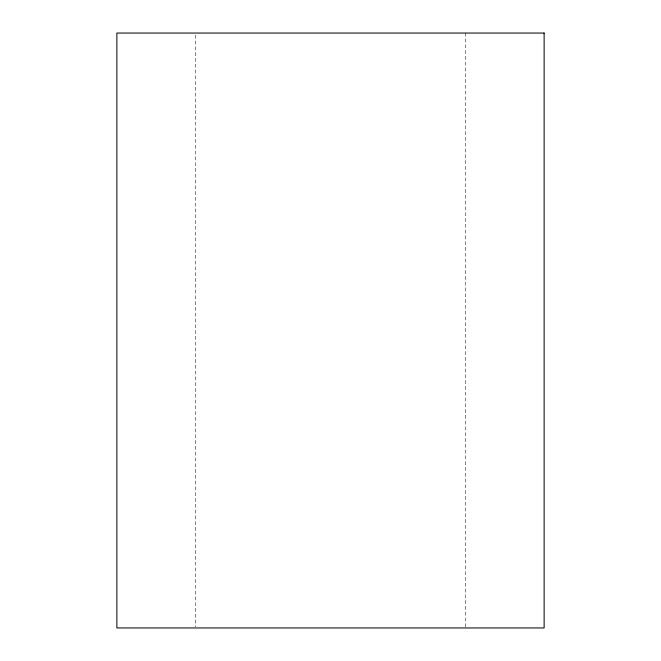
<?xml version="1.0" encoding="UTF-8"?>
<svg xmlns="http://www.w3.org/2000/svg" width="661" height="661" viewBox="0 0 661 661"><rect width="100%" height="100%" fill="white"/><g stroke="black" fill="none" stroke-linecap="round" stroke-linejoin="round"><path stroke-width="0.5" stroke-dasharray="3.31 2.48" d="M465.708 33.05L465.708 626.917M195.292 35.116L195.292 626.917"/><path stroke-width="0.99" d="M544.127 33.05L116.873 33.05L116.873 627.95L544.127 627.95L544.127 33.05"/></g></svg>
